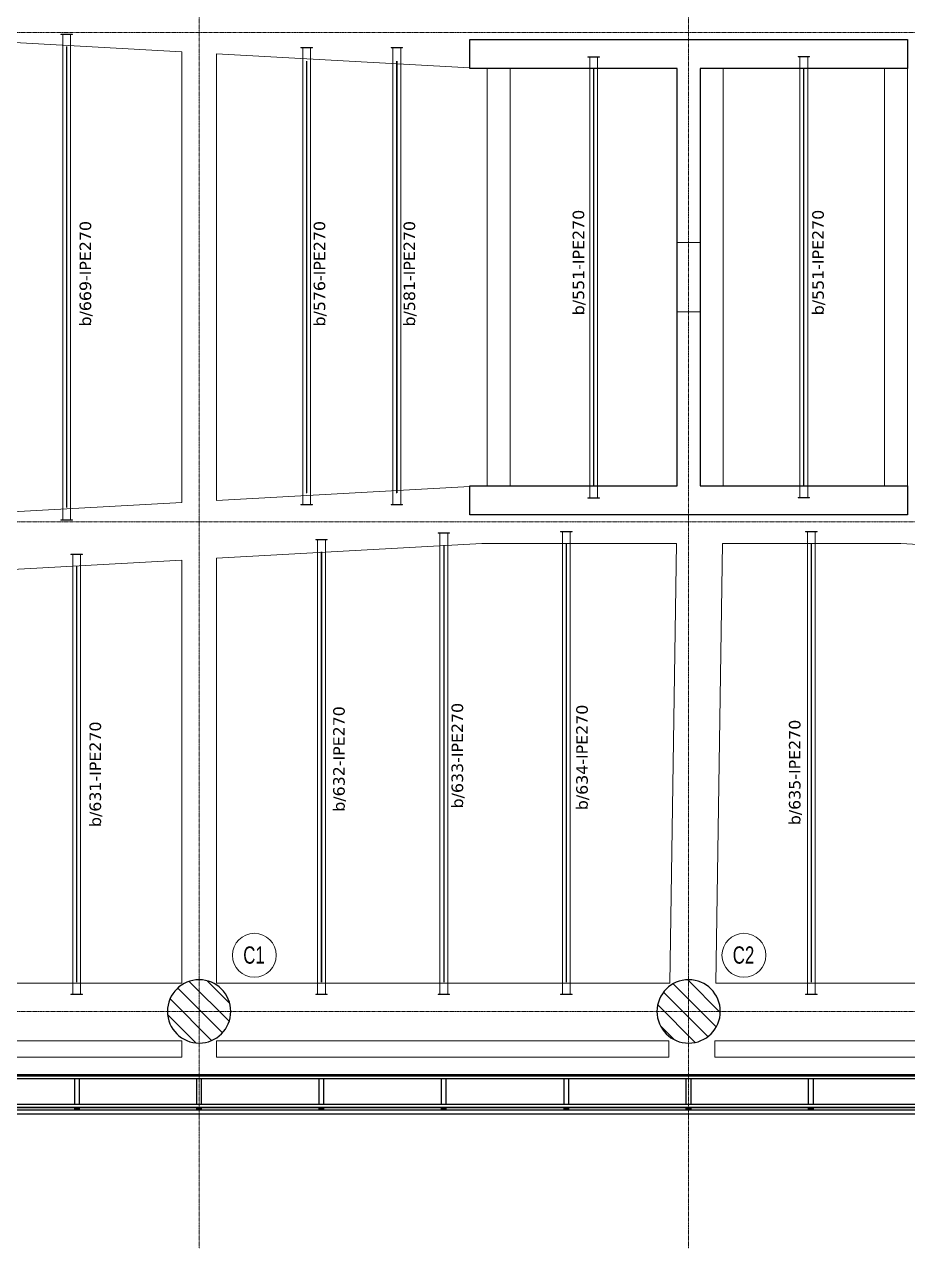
# Model space of a CAD drawing. Header units: millimetres. Extents: x -900 to 76112, y -21218 to 30031.
# Drawn here: x 26487 to 41821, y -4117 to 17138 of the extents above; entities that cross this region are included whole.
import ezdxf

# ---------------------------------------------------------------- set-up
doc = ezdxf.new("R2010")
doc.units = ezdxf.units.MM
doc.linetypes.add('Grid Line', pattern=[3.33375, 1.905, -0.47625, 0.47625, -0.47625])
for name, color, linetype, lineweight in [('0-1', 7, 'Continuous', 5), ('A_ALMA', 255, 'Continuous', 5), ('E_B_PLACA-1', 10, 'Continuous', 25), ('E_B_PLACA-2', 254, 'Continuous', 25), ('E_COLUMNAS', 1, 'Continuous', 18), ('E_COLUMNAS-3', 1, 'Continuous', 35), ('E_COLUMNAS-4', 1, 'Continuous', 25), ('E_EJES-1', 8, 'Grid Line', 9), ('E_MUROS-1', 2, 'Continuous', 25), ('E_TEXTO', 3, 'Continuous', 9), ('E_VIGAS', 5, 'Continuous', 9), ('E_VIGAS-1', 5, 'Continuous', 25), ('E_VIGAS-2', 10, 'Continuous', 25), ('I-WALL-1', 2, 'Continuous', 18), ('VIGAS_HCB', 253, 'Continuous', 15)]:
    doc.layers.add(name, color=color, linetype=linetype, lineweight=lineweight)
doc.styles.add('Arial Narrow', font='', dxfattribs={"width": 0.85, "height": 0.3})
doc.styles.add('VERDANA', font='verdana.ttf')
doc.styles.get('Arial Narrow').set_extended_font_data('Arial Narrow')

# ---------------------------------------------------------------- blocks, each defined once
blk = doc.blocks.new('EST_SFM_VIGA-METALICA-SECCION-C - EST_SFM_VIGA-METALICA-UPN100-1527742-_58_00m_N_E_-NIVEL-15 DOC')
at = {"layer": 'E_VIGAS-2'}
for p, q in [((34.044, 0.018), (-34.827, 0.018)), ((-34.827, -0.032), (34.044, -0.032))]:
    blk.add_line(p, q, dxfattribs=at)
blk = doc.blocks.new('EST_SFM_VIGA-METALICA-SECCION-C - EST_SFM_VIGA-METALICA-UPN100-1527772-_58_00m_N_E_-NIVEL-15 DOC')
at = {"layer": 'E_VIGAS-2'}
for p, q in [((34.942, 0.032), (-34.929, 0.032)), ((-34.929, -0.018), (34.942, -0.018))]:
    blk.add_line(p, q, dxfattribs=at)
blk = doc.blocks.new('EST_SFM_VIGA-METALICA-SECCION-C - EST_SFM_VIGA-METALICA-UPN160-1579051-_58_00m_N_E_-NIVEL-15 DOC')
at = {"layer": 'E_VIGAS-1'}
for p, q in [((30.107, 0.047), (-30.264, 0.047)), ((-30.269, -0.018), (30.113, -0.018))]:
    blk.add_line(p, q, dxfattribs=at)
blk = doc.blocks.new('DCTIB_CNI_EST_MOD-1A-FAC_0001_rvt-1-_58_00m_N_E_-NIVEL-15 DOC')
at = {"layer": 'E_B_PLACA-1'}
for p, q in [((-74.597, 139.545), (-5.727, 139.545)), ((-5.177, 138.995), (-75.147, 138.995))]:
    blk.add_line(p, q, dxfattribs=at)
at = {"layer": 'E_B_PLACA-2'}
for p, q in [((-5.727, 139.545), (-74.597, 139.545)), ((-75.147, 138.995), (-5.177, 138.995))]:
    blk.add_line(p, q, dxfattribs=at)
at = {"layer": 'E_VIGAS-1'}
for p, q in [((-50.828, 139.567), (-50.746, 139.567)), ((-50.828, 139.567), (-50.828, 139.545)), ((-50.828, 139.495), (-50.828, 139.045)), ((-50.746, 139.567), (-50.746, 139.545)), ((-50.746, 139.495), (-50.746, 139.045)), ((-48.703, 139.567), (-48.621, 139.567)), ((-48.703, 139.545), (-48.703, 139.567)), ((-48.703, 139.045), (-48.703, 139.495)), ((-48.621, 139.545), (-48.621, 139.567)), ((-48.621, 139.045), (-48.621, 139.495)), ((-46.578, 139.567), (-46.496, 139.567)), ((-46.578, 139.545), (-46.578, 139.567)), ((-46.578, 139.045), (-46.578, 139.495)), ((-46.496, 139.545), (-46.496, 139.567)), ((-46.496, 139.045), (-46.496, 139.495)), ((-44.453, 139.567), (-44.371, 139.567)), ((-44.453, 139.545), (-44.453, 139.567)), ((-44.453, 139.045), (-44.453, 139.495)), ((-44.371, 139.545), (-44.371, 139.567)), ((-44.371, 139.045), (-44.371, 139.495)), ((-42.328, 139.567), (-42.246, 139.567)), ((-42.328, 139.567), (-42.328, 139.545)), ((-42.328, 139.495), (-42.328, 139.045)), ((-42.246, 139.567), (-42.246, 139.545)), ((-42.246, 139.495), (-42.246, 139.045)), ((-40.203, 139.567), (-40.121, 139.567)), ((-40.203, 139.545), (-40.203, 139.567)), ((-40.203, 139.045), (-40.203, 139.495)), ((-40.121, 139.545), (-40.121, 139.567)), ((-40.121, 139.045), (-40.121, 139.495)), ((-38.078, 139.567), (-37.996, 139.567)), ((-38.078, 139.545), (-38.078, 139.567)), ((-38.078, 139.045), (-38.078, 139.495)), ((-37.996, 139.545), (-37.996, 139.567)), ((-37.996, 139.045), (-37.996, 139.495)), ((-50.828, 138.995), (-50.828, 138.967)), ((-50.828, 138.967), (-50.746, 138.967)), ((-50.828, 138.966), (-50.828, 138.967)), ((-50.8, 138.966), (-50.828, 138.966)), ((-50.79, 138.961), (-50.79, 138.966)), ((-50.79, 138.947), (-50.79, 138.961)), ((-50.785, 138.966), (-50.785, 138.961)), ((-50.785, 138.961), (-50.785, 138.947)), ((-50.746, 138.966), (-50.774, 138.966)), ((-50.746, 138.995), (-50.746, 138.967)), ((-50.746, 138.967), (-50.746, 138.966)), ((-48.703, 138.967), (-48.703, 138.995)), ((-48.703, 138.966), (-48.703, 138.967)), ((-48.703, 138.967), (-48.621, 138.967)), ((-48.676, 138.966), (-48.703, 138.966)), ((-48.665, 138.961), (-48.665, 138.966)), ((-48.665, 138.947), (-48.665, 138.961)), ((-48.66, 138.966), (-48.66, 138.961)), ((-48.66, 138.961), (-48.66, 138.947)), ((-48.621, 138.966), (-48.649, 138.966)), ((-48.621, 138.967), (-48.621, 138.995)), ((-48.621, 138.967), (-48.621, 138.966)), ((-46.578, 138.967), (-46.578, 138.995)), ((-46.578, 138.966), (-46.578, 138.967)), ((-46.578, 138.967), (-46.496, 138.967)), ((-46.55, 138.966), (-46.578, 138.966)), ((-46.54, 138.961), (-46.54, 138.966)), ((-46.54, 138.947), (-46.54, 138.961)), ((-46.535, 138.966), (-46.535, 138.961)), ((-46.535, 138.961), (-46.535, 138.947)), ((-46.496, 138.966), (-46.524, 138.966)), ((-46.496, 138.967), (-46.496, 138.995)), ((-46.496, 138.967), (-46.496, 138.966)), ((-44.453, 138.967), (-44.453, 138.995)), ((-44.453, 138.966), (-44.453, 138.967)), ((-44.453, 138.967), (-44.371, 138.967)), ((-44.425, 138.966), (-44.453, 138.966)), ((-44.415, 138.961), (-44.415, 138.966)), ((-44.415, 138.947), (-44.415, 138.961)), ((-44.41, 138.966), (-44.41, 138.961)), ((-44.41, 138.961), (-44.41, 138.947)), ((-44.371, 138.966), (-44.399, 138.966)), ((-44.371, 138.967), (-44.371, 138.995)), ((-44.371, 138.967), (-44.371, 138.966)), ((-42.328, 138.995), (-42.328, 138.967)), ((-42.328, 138.967), (-42.246, 138.967)), ((-42.328, 138.966), (-42.328, 138.967)), ((-42.3, 138.966), (-42.328, 138.966)), ((-42.29, 138.961), (-42.29, 138.966)), ((-42.29, 138.947), (-42.29, 138.961)), ((-42.285, 138.966), (-42.285, 138.961)), ((-42.285, 138.961), (-42.285, 138.947)), ((-42.246, 138.966), (-42.274, 138.966)), ((-42.246, 138.995), (-42.246, 138.967)), ((-42.246, 138.967), (-42.246, 138.966)), ((-40.203, 138.967), (-40.203, 138.995)), ((-40.203, 138.966), (-40.203, 138.967)), ((-40.203, 138.967), (-40.121, 138.967)), ((-40.176, 138.966), (-40.203, 138.966)), ((-40.165, 138.961), (-40.165, 138.966)), ((-40.165, 138.947), (-40.165, 138.961)), ((-40.16, 138.966), (-40.16, 138.961)), ((-40.16, 138.961), (-40.16, 138.947)), ((-40.121, 138.966), (-40.149, 138.966)), ((-40.121, 138.967), (-40.121, 138.995)), ((-40.121, 138.967), (-40.121, 138.966)), ((-38.078, 138.967), (-38.078, 138.995)), ((-38.078, 138.966), (-38.078, 138.967)), ((-38.078, 138.967), (-37.996, 138.967)), ((-38.05, 138.966), (-38.078, 138.966)), ((-38.04, 138.961), (-38.04, 138.966)), ((-38.04, 138.947), (-38.04, 138.961)), ((-38.035, 138.966), (-38.035, 138.961)), ((-38.035, 138.961), (-38.035, 138.947)), ((-37.996, 138.966), (-38.024, 138.966)), ((-37.996, 138.967), (-37.996, 138.995)), ((-37.996, 138.967), (-37.996, 138.966))]:
    blk.add_line(p, q, dxfattribs=at)
for points, knots in [([(-50.79, 138.961), (-50.79, 138.962), (-50.79, 138.963), (-50.792, 138.965), (-50.793, 138.965), (-50.795, 138.966), (-50.796, 138.966), (-50.797, 138.966), (-50.799, 138.966), (-50.8, 138.966)], [0, 0, 0, 0, 0.285714, 0.428571, 0.571429, 0.678571, 0.732143, 0.785714, 1, 1, 1, 1]), ([(-50.8, 138.966), (-50.799, 138.966), (-50.798, 138.966), (-50.795, 138.966), (-50.793, 138.965), (-50.791, 138.964), (-50.79, 138.963), (-50.79, 138.962), (-50.79, 138.961)], [0, 0, 0, 0, 0.142857, 0.285714, 0.428571, 0.571429, 0.785714, 1, 1, 1, 1]), ([(-50.785, 138.961), (-50.785, 138.962), (-50.784, 138.963), (-50.783, 138.965), (-50.781, 138.965), (-50.78, 138.966), (-50.779, 138.966), (-50.777, 138.966), (-50.775, 138.966), (-50.774, 138.966)], [0, 0, 0, 0, 0.285714, 0.428571, 0.571429, 0.678571, 0.732143, 0.785714, 1, 1, 1, 1]), ([(-50.774, 138.966), (-50.775, 138.966), (-50.776, 138.966), (-50.779, 138.966), (-50.781, 138.965), (-50.783, 138.964), (-50.784, 138.963), (-50.785, 138.962), (-50.785, 138.961)], [0, 0, 0, 0, 0.142857, 0.285714, 0.428571, 0.571429, 0.785714, 1, 1, 1, 1]), ([(-48.676, 138.966), (-48.675, 138.966), (-48.673, 138.966), (-48.671, 138.966), (-48.668, 138.965), (-48.667, 138.964), (-48.665, 138.963), (-48.665, 138.962), (-48.665, 138.961)], [0, 0, 0, 0, 0.142857, 0.285714, 0.428571, 0.571429, 0.785714, 1, 1, 1, 1]), ([(-48.665, 138.961), (-48.665, 138.962), (-48.665, 138.963), (-48.667, 138.965), (-48.668, 138.965), (-48.67, 138.966), (-48.671, 138.966), (-48.673, 138.966), (-48.674, 138.966), (-48.676, 138.966)], [0, 0, 0, 0, 0.285714, 0.428571, 0.571429, 0.678571, 0.732143, 0.785714, 1, 1, 1, 1]), ([(-48.649, 138.966), (-48.65, 138.966), (-48.652, 138.966), (-48.654, 138.966), (-48.656, 138.965), (-48.658, 138.964), (-48.66, 138.963), (-48.66, 138.962), (-48.66, 138.961)], [0, 0, 0, 0, 0.142857, 0.285714, 0.428571, 0.571429, 0.785714, 1, 1, 1, 1]), ([(-48.66, 138.961), (-48.66, 138.962), (-48.659, 138.963), (-48.658, 138.965), (-48.656, 138.965), (-48.655, 138.966), (-48.654, 138.966), (-48.652, 138.966), (-48.65, 138.966), (-48.649, 138.966)], [0, 0, 0, 0, 0.285714, 0.428571, 0.571429, 0.678571, 0.732143, 0.785714, 1, 1, 1, 1]), ([(-46.55, 138.966), (-46.549, 138.966), (-46.548, 138.966), (-46.545, 138.966), (-46.543, 138.965), (-46.541, 138.964), (-46.54, 138.963), (-46.54, 138.962), (-46.54, 138.961)], [0, 0, 0, 0, 0.142857, 0.285714, 0.428571, 0.571429, 0.785714, 1, 1, 1, 1]), ([(-46.54, 138.961), (-46.54, 138.962), (-46.54, 138.963), (-46.542, 138.965), (-46.543, 138.965), (-46.545, 138.966), (-46.546, 138.966), (-46.547, 138.966), (-46.549, 138.966), (-46.55, 138.966)], [0, 0, 0, 0, 0.285714, 0.428571, 0.571429, 0.678571, 0.732143, 0.785714, 1, 1, 1, 1]), ([(-46.524, 138.966), (-46.525, 138.966), (-46.526, 138.966), (-46.529, 138.966), (-46.531, 138.965), (-46.533, 138.964), (-46.534, 138.963), (-46.535, 138.962), (-46.535, 138.961)], [0, 0, 0, 0, 0.142857, 0.285714, 0.428571, 0.571429, 0.785714, 1, 1, 1, 1]), ([(-46.535, 138.961), (-46.535, 138.962), (-46.534, 138.963), (-46.533, 138.965), (-46.531, 138.965), (-46.53, 138.966), (-46.529, 138.966), (-46.527, 138.966), (-46.525, 138.966), (-46.524, 138.966)], [0, 0, 0, 0, 0.285714, 0.428571, 0.571429, 0.678571, 0.732143, 0.785714, 1, 1, 1, 1]), ([(-44.425, 138.966), (-44.424, 138.966), (-44.423, 138.966), (-44.42, 138.966), (-44.418, 138.965), (-44.416, 138.964), (-44.415, 138.963), (-44.415, 138.962), (-44.415, 138.961)], [0, 0, 0, 0, 0.142857, 0.285714, 0.428571, 0.571429, 0.785714, 1, 1, 1, 1]), ([(-44.415, 138.961), (-44.415, 138.962), (-44.415, 138.963), (-44.417, 138.965), (-44.418, 138.965), (-44.42, 138.966), (-44.421, 138.966), (-44.422, 138.966), (-44.424, 138.966), (-44.425, 138.966)], [0, 0, 0, 0, 0.285714, 0.428571, 0.571429, 0.678571, 0.732143, 0.785714, 1, 1, 1, 1]), ([(-44.399, 138.966), (-44.4, 138.966), (-44.401, 138.966), (-44.404, 138.966), (-44.406, 138.965), (-44.408, 138.964), (-44.409, 138.963), (-44.41, 138.962), (-44.41, 138.961)], [0, 0, 0, 0, 0.142857, 0.285714, 0.428571, 0.571429, 0.785714, 1, 1, 1, 1]), ([(-44.41, 138.961), (-44.41, 138.962), (-44.409, 138.963), (-44.408, 138.965), (-44.406, 138.965), (-44.405, 138.966), (-44.404, 138.966), (-44.402, 138.966), (-44.4, 138.966), (-44.399, 138.966)], [0, 0, 0, 0, 0.285714, 0.428571, 0.571429, 0.678571, 0.732143, 0.785714, 1, 1, 1, 1]), ([(-42.29, 138.961), (-42.29, 138.962), (-42.29, 138.963), (-42.292, 138.965), (-42.293, 138.965), (-42.295, 138.966), (-42.296, 138.966), (-42.297, 138.966), (-42.299, 138.966), (-42.3, 138.966)], [0, 0, 0, 0, 0.285714, 0.428571, 0.571429, 0.678571, 0.732143, 0.785714, 1, 1, 1, 1]), ([(-42.3, 138.966), (-42.299, 138.966), (-42.298, 138.966), (-42.295, 138.966), (-42.293, 138.965), (-42.291, 138.964), (-42.29, 138.963), (-42.29, 138.962), (-42.29, 138.961)], [0, 0, 0, 0, 0.142857, 0.285714, 0.428571, 0.571429, 0.785714, 1, 1, 1, 1]), ([(-42.285, 138.961), (-42.285, 138.962), (-42.284, 138.963), (-42.283, 138.965), (-42.281, 138.965), (-42.28, 138.966), (-42.279, 138.966), (-42.277, 138.966), (-42.275, 138.966), (-42.274, 138.966)], [0, 0, 0, 0, 0.285714, 0.428571, 0.571429, 0.678571, 0.732143, 0.785714, 1, 1, 1, 1]), ([(-42.274, 138.966), (-42.275, 138.966), (-42.276, 138.966), (-42.279, 138.966), (-42.281, 138.965), (-42.283, 138.964), (-42.284, 138.963), (-42.285, 138.962), (-42.285, 138.961)], [0, 0, 0, 0, 0.142857, 0.285714, 0.428571, 0.571429, 0.785714, 1, 1, 1, 1]), ([(-40.176, 138.966), (-40.175, 138.966), (-40.173, 138.966), (-40.171, 138.966), (-40.168, 138.965), (-40.167, 138.964), (-40.165, 138.963), (-40.165, 138.962), (-40.165, 138.961)], [0, 0, 0, 0, 0.142857, 0.285714, 0.428571, 0.571429, 0.785714, 1, 1, 1, 1]), ([(-40.165, 138.961), (-40.165, 138.962), (-40.165, 138.963), (-40.167, 138.965), (-40.168, 138.965), (-40.17, 138.966), (-40.171, 138.966), (-40.173, 138.966), (-40.174, 138.966), (-40.176, 138.966)], [0, 0, 0, 0, 0.285714, 0.428571, 0.571429, 0.678571, 0.732143, 0.785714, 1, 1, 1, 1]), ([(-40.149, 138.966), (-40.15, 138.966), (-40.152, 138.966), (-40.154, 138.966), (-40.156, 138.965), (-40.158, 138.964), (-40.16, 138.963), (-40.16, 138.962), (-40.16, 138.961)], [0, 0, 0, 0, 0.142857, 0.285714, 0.428571, 0.571429, 0.785714, 1, 1, 1, 1]), ([(-40.16, 138.961), (-40.16, 138.962), (-40.159, 138.963), (-40.158, 138.965), (-40.156, 138.965), (-40.155, 138.966), (-40.154, 138.966), (-40.152, 138.966), (-40.15, 138.966), (-40.149, 138.966)], [0, 0, 0, 0, 0.285714, 0.428571, 0.571429, 0.678571, 0.732143, 0.785714, 1, 1, 1, 1]), ([(-38.05, 138.966), (-38.049, 138.966), (-38.048, 138.966), (-38.045, 138.966), (-38.043, 138.965), (-38.041, 138.964), (-38.04, 138.963), (-38.04, 138.962), (-38.04, 138.961)], [0, 0, 0, 0, 0.142857, 0.285714, 0.428571, 0.571429, 0.785714, 1, 1, 1, 1]), ([(-38.04, 138.961), (-38.04, 138.962), (-38.04, 138.963), (-38.042, 138.965), (-38.043, 138.965), (-38.045, 138.966), (-38.046, 138.966), (-38.047, 138.966), (-38.049, 138.966), (-38.05, 138.966)], [0, 0, 0, 0, 0.285714, 0.428571, 0.571429, 0.678571, 0.732143, 0.785714, 1, 1, 1, 1]), ([(-38.024, 138.966), (-38.025, 138.966), (-38.026, 138.966), (-38.029, 138.966), (-38.031, 138.965), (-38.033, 138.964), (-38.034, 138.963), (-38.035, 138.962), (-38.035, 138.961)], [0, 0, 0, 0, 0.142857, 0.285714, 0.428571, 0.571429, 0.785714, 1, 1, 1, 1]), ([(-38.035, 138.961), (-38.035, 138.962), (-38.034, 138.963), (-38.033, 138.965), (-38.031, 138.965), (-38.03, 138.966), (-38.029, 138.966), (-38.027, 138.966), (-38.025, 138.966), (-38.024, 138.966)], [0, 0, 0, 0, 0.285714, 0.428571, 0.571429, 0.678571, 0.732143, 0.785714, 1, 1, 1, 1])]:
    blk.add_open_spline(points, degree=3, knots=knots, dxfattribs=at)
for name, p in [('EST_SFM_VIGA-METALICA-SECCION-C - EST_SFM_VIGA-METALICA-UPN100-1527742-_58_00m_N_E_-NIVEL-15 DOC', (-39.77, 139.527)), ('EST_SFM_VIGA-METALICA-SECCION-C - EST_SFM_VIGA-METALICA-UPN100-1527772-_58_00m_N_E_-NIVEL-15 DOC', (-40.169, 139.013)), ('EST_SFM_VIGA-METALICA-SECCION-C - EST_SFM_VIGA-METALICA-UPN160-1579051-_58_00m_N_E_-NIVEL-15 DOC', (-40.084, 138.9))]:
    blk.add_blockref(name, p, dxfattribs=at)
blk = doc.blocks.new('EST_SCM_COLUMNA-SECCION-CIRCULAR - EST_SCM_COLUMNA-CONCRETO-CIRCULAR_Ø_110cm-V12-_58_00m_N_E_-NIVEL-15 DOC')
at = {"layer": 'E_COLUMNAS'}
h = blk.add_hatch(dxfattribs=at)
h.set_pattern_fill('FP_9', color=256, style=0, pattern_type=2)
h.set_pattern_definition([(135, (48.662, -140.662), (-0.15909903, -0.15909903), [])])
h.paths.add_polyline_path([(0.041, -0.548), (0.122, -0.536), (0.201, -0.512), (0.275, -0.476), (0.343, -0.43), (0.403, -0.374), (0.454, -0.31), (0.496, -0.239), (0.526, -0.162), (0.544, -0.082), (0.55, 0), (0.544, 0.082), (0.526, 0.162), (0.496, 0.239), (0.454, 0.31), (0.403, 0.374), (0.343, 0.43), (0.275, 0.476), (0.201, 0.512), (0.122, 0.536), (0.041, 0.548), (-0.041, 0.548), (-0.122, 0.536), (-0.201, 0.512), (-0.275, 0.476), (-0.343, 0.43), (-0.403, 0.374), (-0.454, 0.31), (-0.496, 0.239), (-0.526, 0.162), (-0.544, 0.082), (-0.55, 0), (-0.544, -0.082), (-0.526, -0.162), (-0.496, -0.239), (-0.454, -0.31), (-0.403, -0.374), (-0.343, -0.43), (-0.275, -0.476), (-0.201, -0.512), (-0.122, -0.536), (-0.041, -0.548)])
at = {"layer": 'E_COLUMNAS-4'}
for start, end in [(360, 180), (180, 360)]:
    blk.add_arc((0, 0), 0.55, start, end, dxfattribs=at)
blk = doc.blocks.new('EST_SCM_COLUMNA-SECCION-CIRCULAR - EST_SCM_COLUMNA-CONCRETO-CIRCULAR_Ø_110cm-V13-_58_00m_N_E_-NIVEL-15 DOC')
at = {"layer": 'E_COLUMNAS'}
h = blk.add_hatch(dxfattribs=at)
h.set_pattern_fill('FP_10', color=256, style=0, pattern_type=2)
h.set_pattern_definition([(135, (40.162, -140.662), (-0.15909903, -0.15909903), [])])
h.paths.add_polyline_path([(0.041, -0.548), (0.122, -0.536), (0.201, -0.512), (0.275, -0.476), (0.343, -0.43), (0.403, -0.374), (0.454, -0.31), (0.496, -0.239), (0.526, -0.162), (0.544, -0.082), (0.55, 0), (0.544, 0.082), (0.526, 0.162), (0.496, 0.239), (0.454, 0.31), (0.403, 0.374), (0.343, 0.43), (0.275, 0.476), (0.195, 0.514), (0.122, 0.536), (0.041, 0.548), (-0.041, 0.548), (-0.122, 0.536), (-0.201, 0.512), (-0.275, 0.476), (-0.343, 0.43), (-0.403, 0.374), (-0.454, 0.31), (-0.496, 0.239), (-0.526, 0.162), (-0.544, 0.082), (-0.55, 0), (-0.544, -0.082), (-0.526, -0.162), (-0.496, -0.239), (-0.454, -0.31), (-0.403, -0.374), (-0.343, -0.43), (-0.275, -0.476), (-0.201, -0.512), (-0.122, -0.536), (-0.041, -0.548)])
at = {"layer": 'E_COLUMNAS-4'}
for start, end in [(360, 180), (180, 360)]:
    blk.add_arc((0, 0), 0.55, start, end, dxfattribs=at)
blk = doc.blocks.new('CNI_TAG COLUMNAS CONCRETO MARCA - CNI_COLUMNA CONCRETO-582370-_58_00m_N_E_-NIVEL-15 DOC')
at = {"layer": 'E_TEXTO'}
for start, end in [(360, 180), (180, 360)]:
    blk.add_arc((0.00026, -0.00015), 0.00254, start, end, dxfattribs=at)

msp = doc.modelspace()

# ---------------------------------------------------------------- linework, layer by layer
at = {"layer": 'A_ALMA'}
for p, q in [((27216.8, 8748.2), (27216.8, 16754.4)), ((27223.4, 8748.2), (27223.4, 16754.4)), ((31383.5, 9001.8), (31383.5, 16500.3)), ((31390.1, 9002.1), (31390.1, 16500)), ((32950.2, 9001.8), (32950.2, 16500.3)), ((32956.8, 9002.1), (32956.8, 16500)), ((36366.8, 9118.8), (36366.8, 16368.8)), ((36373.4, 9118.8), (36373.4, 16368.8)), ((40016.6, 9125.2), (40016.6, 16375.2)), ((40023.2, 9125.2), (40023.2, 16375.2)), ((33766.8, 510), (33766.8, 8096)), ((33773.4, 510), (33773.4, 8096)), ((35891.8, 510), (35891.8, 8115.2)), ((35898.4, 510), (35898.4, 8115.2)), ((40146.7, 510), (40146.7, 8115.2)), ((40153.3, 510), (40153.3, 8115.2)), ((31641.8, 510), (31641.8, 7978.3)), ((31648.4, 510), (31648.4, 7978.3)), ((27391.8, 510), (27391.8, 7726.7)), ((27398.4, 510), (27398.4, 7726.7))]:
    msp.add_line(p, q, dxfattribs=at)
at = {"layer": 'E_EJES-1'}
for p, q in [((29520.1, -4117.1), (29520.1, 29130.8)), ((38020.1, -4117.1), (38020.1, 29130.8)), ((0, 17000), (75212.1, 17000)), ((0, 8500), (75212.1, 8500)), ((0, 0), (75212.1, 0))]:
    msp.add_line(p, q, dxfattribs=at)
at = {"layer": 'E_MUROS-1'}
msp.add_lwpolyline([(41820.2, 16875.2), (41820.2, 16375.2), (38220.2, 16375.2), (38220.2, 9125.2), (41820.2, 9125.2), (41820.2, 8625.2), (34220.2, 8625.2), (34220.2, 9125.2), (37820.2, 9125.2), (37820.2, 16375.2), (34220.2, 16375.2), (34220.2, 16875.2)], close=True, dxfattribs=at)
at = {"layer": 'E_VIGAS', "color": 30, "true_color": 0xf26722}
msp.add_line((38620.3, 16375.2), (38620.3, 9125.2), dxfattribs=at)
for points in [[(10121, 26595.9), (10121.1, -1095.9), (65921.3, -1095.8), (65921.2, 26595.9)], [(37692.8, 490.1), (37808.7, 8125.2), (34429.1, 8125.2), (29821, 7870.7), (29821, 490.1)], [(46221, 490.1), (46221, 7872.8), (41703.8, 8125.2), (38608.8, 8125.2), (38492.9, 490.1)], [(29221, 490.1), (29221, 7837.5), (21235, 7396.4), (21400.9, 490.1)], [(37677.6, -509.9), (29821, -509.9), (29821, -795.9), (37673.3, -795.9)], [(46221, -509.9), (38477.7, -509.9), (38473.4, -795.9), (46221, -795.9)]]:
    msp.add_lwpolyline(points, close=True, dxfattribs=at)
for points in [[(21221.2, 8397.2), (29221, 8839.1), (29221, 16663.4), (21221.3, 17106.2), (21221.3, 8397.2)], [(34221.2, 16386.6), (29821, 16630.2), (29821, 8872.2), (34221.3, 9115.2)], [(34921.3, 9125.2), (34521.3, 9125.2), (34521.2, 16375.2), (34921.2, 16375.2), (34921.3, 9125.2)], [(41820, 9125.2), (41420, 9125.2), (41420, 16375.2), (41820, 16375.2), (41820, 9125.2)], [(21421, -795.9), (29221, -795.9), (29221, -509.9), (21421, -509.9), (21421, -795.9)]]:
    msp.add_lwpolyline(points, dxfattribs=at)
at = {"layer": 'I-WALL-1'}
for p, q in [((41820.3, 16375.2), (41820.3, 16875.2)), ((38220.3, 16375.2), (41820.3, 16375.2)), ((37820.3, 13350.2), (38220.3, 13350.2)), ((38220.3, 12150.2), (37820.3, 12150.2)), ((37820.3, 9125.2), (34220.3, 9125.2)), ((41820.3, 9125.2), (38220.3, 9125.2)), ((41820.3, 8625.2), (41820.3, 9125.2)), ((34220.3, 8625.2), (41820.3, 8625.2))]:
    msp.add_line(p, q, dxfattribs=at)
at = {"layer": 'VIGAS_HCB', "color": 8}
for points in [[(27320.1, 16970.4), (27120.1, 16970.4), (27120.1, 16964.4), (27320.1, 16964.4)], [(31486.8, 16739.3), (31286.8, 16739.3), (31286.8, 16733.3), (31486.8, 16733.3)], [(33053.6, 16739.3), (32853.6, 16739.3), (32853.6, 16733.3), (33053.6, 16733.3)], [(40120.1, 16581.2), (39920.1, 16581.2), (39920.1, 16575.2), (40120.1, 16575.2)], [(36470.3, 16574.8), (36270.3, 16574.8), (36270.3, 16568.8), (36470.3, 16568.8)], [(31486.8, 8801.8), (31286.8, 8801.8), (31286.8, 8795.8), (31486.8, 8795.8)], [(33053.5, 8801.8), (32853.5, 8801.8), (32853.5, 8795.8), (33053.5, 8795.8)], [(36470.2, 8918.8), (36270.2, 8918.8), (36270.2, 8912.8), (36470.2, 8912.8)], [(40120, 8925.2), (39920, 8925.2), (39920, 8919.2), (40120, 8919.2)], [(27320.1, 8538.2), (27120.1, 8538.2), (27120.1, 8532.2), (27320.1, 8532.2)], [(33870.1, 8312), (33670.1, 8312), (33670.1, 8306), (33870.1, 8306)], [(35995.1, 8331.2), (35795.1, 8331.2), (35795.1, 8325.2), (35995.1, 8325.2)], [(40250, 8331.2), (40050, 8331.2), (40050, 8325.2), (40250, 8325.2)], [(31745.1, 8194.3), (31545.1, 8194.3), (31545.1, 8188.3), (31745.1, 8188.3)], [(27495.1, 7942.7), (27295.1, 7942.7), (27295.1, 7936.7), (27495.1, 7936.7)], [(27495.1, 300), (27295.1, 300), (27295.1, 294), (27495.1, 294)], [(31745.1, 300), (31545.1, 300), (31545.1, 294), (31745.1, 294)], [(33870.1, 300), (33670.1, 300), (33670.1, 294), (33870.1, 294)], [(35995.1, 300), (35795.1, 300), (35795.1, 294), (35995.1, 294)], [(40250, 300), (40050, 300), (40050, 294), (40250, 294)]]:
    msp.add_lwpolyline(points, close=True, dxfattribs=at)
at = {"layer": 'VIGAS_HCB'}
for points in [[(27152.6, 8538.2), (27287.6, 8538.2), (27287.6, 16964.4), (27152.6, 16964.4)], [(31319.3, 16733.3), (31454.3, 16733.3), (31454.3, 8801.8), (31319.3, 8801.8)], [(32886.1, 16733.3), (33021.1, 16733.3), (33021, 8801.8), (32886, 8801.8)], [(36302.8, 16568.8), (36437.8, 16568.8), (36437.7, 8918.8), (36302.7, 8918.8)], [(39952.6, 16575.2), (40087.6, 16575.2), (40087.5, 8925.2), (39952.5, 8925.2)], [(33702.6, 300), (33837.6, 300), (33837.6, 8306), (33702.6, 8306)], [(35827.6, 300), (35962.6, 300), (35962.6, 8325.2), (35827.6, 8325.2)], [(40082.5, 300), (40217.5, 300), (40217.5, 8325.2), (40082.5, 8325.2)], [(31577.6, 300), (31712.6, 300), (31712.6, 8188.3), (31577.6, 8188.3)], [(27327.6, 7936.7), (27462.5, 7936.7), (27462.6, 300), (27327.6, 300)]]:
    msp.add_lwpolyline(points, close=True, dxfattribs=at)

# ---------------------------------------------------------------- block references
at = {"layer": '0-1', "xscale": 1000, "yscale": 1000, "zscale": 1000}
msp.add_blockref('DCTIB_CNI_EST_MOD-1A-FAC_0001_rvt-1-_58_00m_N_E_-NIVEL-15 DOC', (78182.2, -140662.4), dxfattribs=at)
at = {"layer": 'E_COLUMNAS-3', "xscale": 1000, "yscale": 1000, "zscale": 1000}
for name, p in [('EST_SCM_COLUMNA-SECCION-CIRCULAR - EST_SCM_COLUMNA-CONCRETO-CIRCULAR_Ø_110cm-V12-_58_00m_N_E_-NIVEL-15 DOC', (29520.1, 0)), ('EST_SCM_COLUMNA-SECCION-CIRCULAR - EST_SCM_COLUMNA-CONCRETO-CIRCULAR_Ø_110cm-V13-_58_00m_N_E_-NIVEL-15 DOC', (38020.1, 0))]:
    msp.add_blockref(name, p, dxfattribs=at)
at = {"layer": 'E_TEXTO', "xscale": 149999.9999999999, "yscale": 149999.9999999999, "zscale": 149999.9999999999}
for p in [(30440.5, 997.9), (38940.5, 997.9)]:
    msp.add_blockref('CNI_TAG COLUMNAS CONCRETO MARCA - CNI_COLUMNA CONCRETO-582370-_58_00m_N_E_-NIVEL-15 DOC', p, dxfattribs=at)

# ---------------------------------------------------------------- texts
at = {"layer": 'E_TEXTO', "char_height": 200, "width": 1206.139, "attachment_point": 1, "rotation": 90, "style": 'VERDANA'}
for s, insert in [('b/551-IPE270', (36006.1, 12087.8)), ('b/551-IPE270', (40166.3, 12087.8)), ('b/669-IPE270', (27445, 11892.9)), ('b/576-IPE270', (31509.3, 11892.9)), ('b/581-IPE270', (33070.3, 11892.9)), ('b/633-IPE270', (33903.1, 3525.1)), ('b/632-IPE270', (31847.7, 3467)), ('b/634-IPE270', (36068, 3493.9)), ('b/631-IPE270', (27616.6, 3201.6)), ('b/635-IPE270', (39761.6, 3232.8))]:
    msp.add_mtext(s, dxfattribs=dict(at, insert=insert))
at = {"layer": 'E_TEXTO', "char_height": 300, "width": 459.968, "attachment_point": 1, "style": 'Arial Narrow'}
for s, insert in [('C1', (30286.3, 1129.1)), ('C2', (38786.3, 1129.1))]:
    msp.add_mtext(s, dxfattribs=dict(at, insert=insert))

doc.saveas('drawing.dxf')
